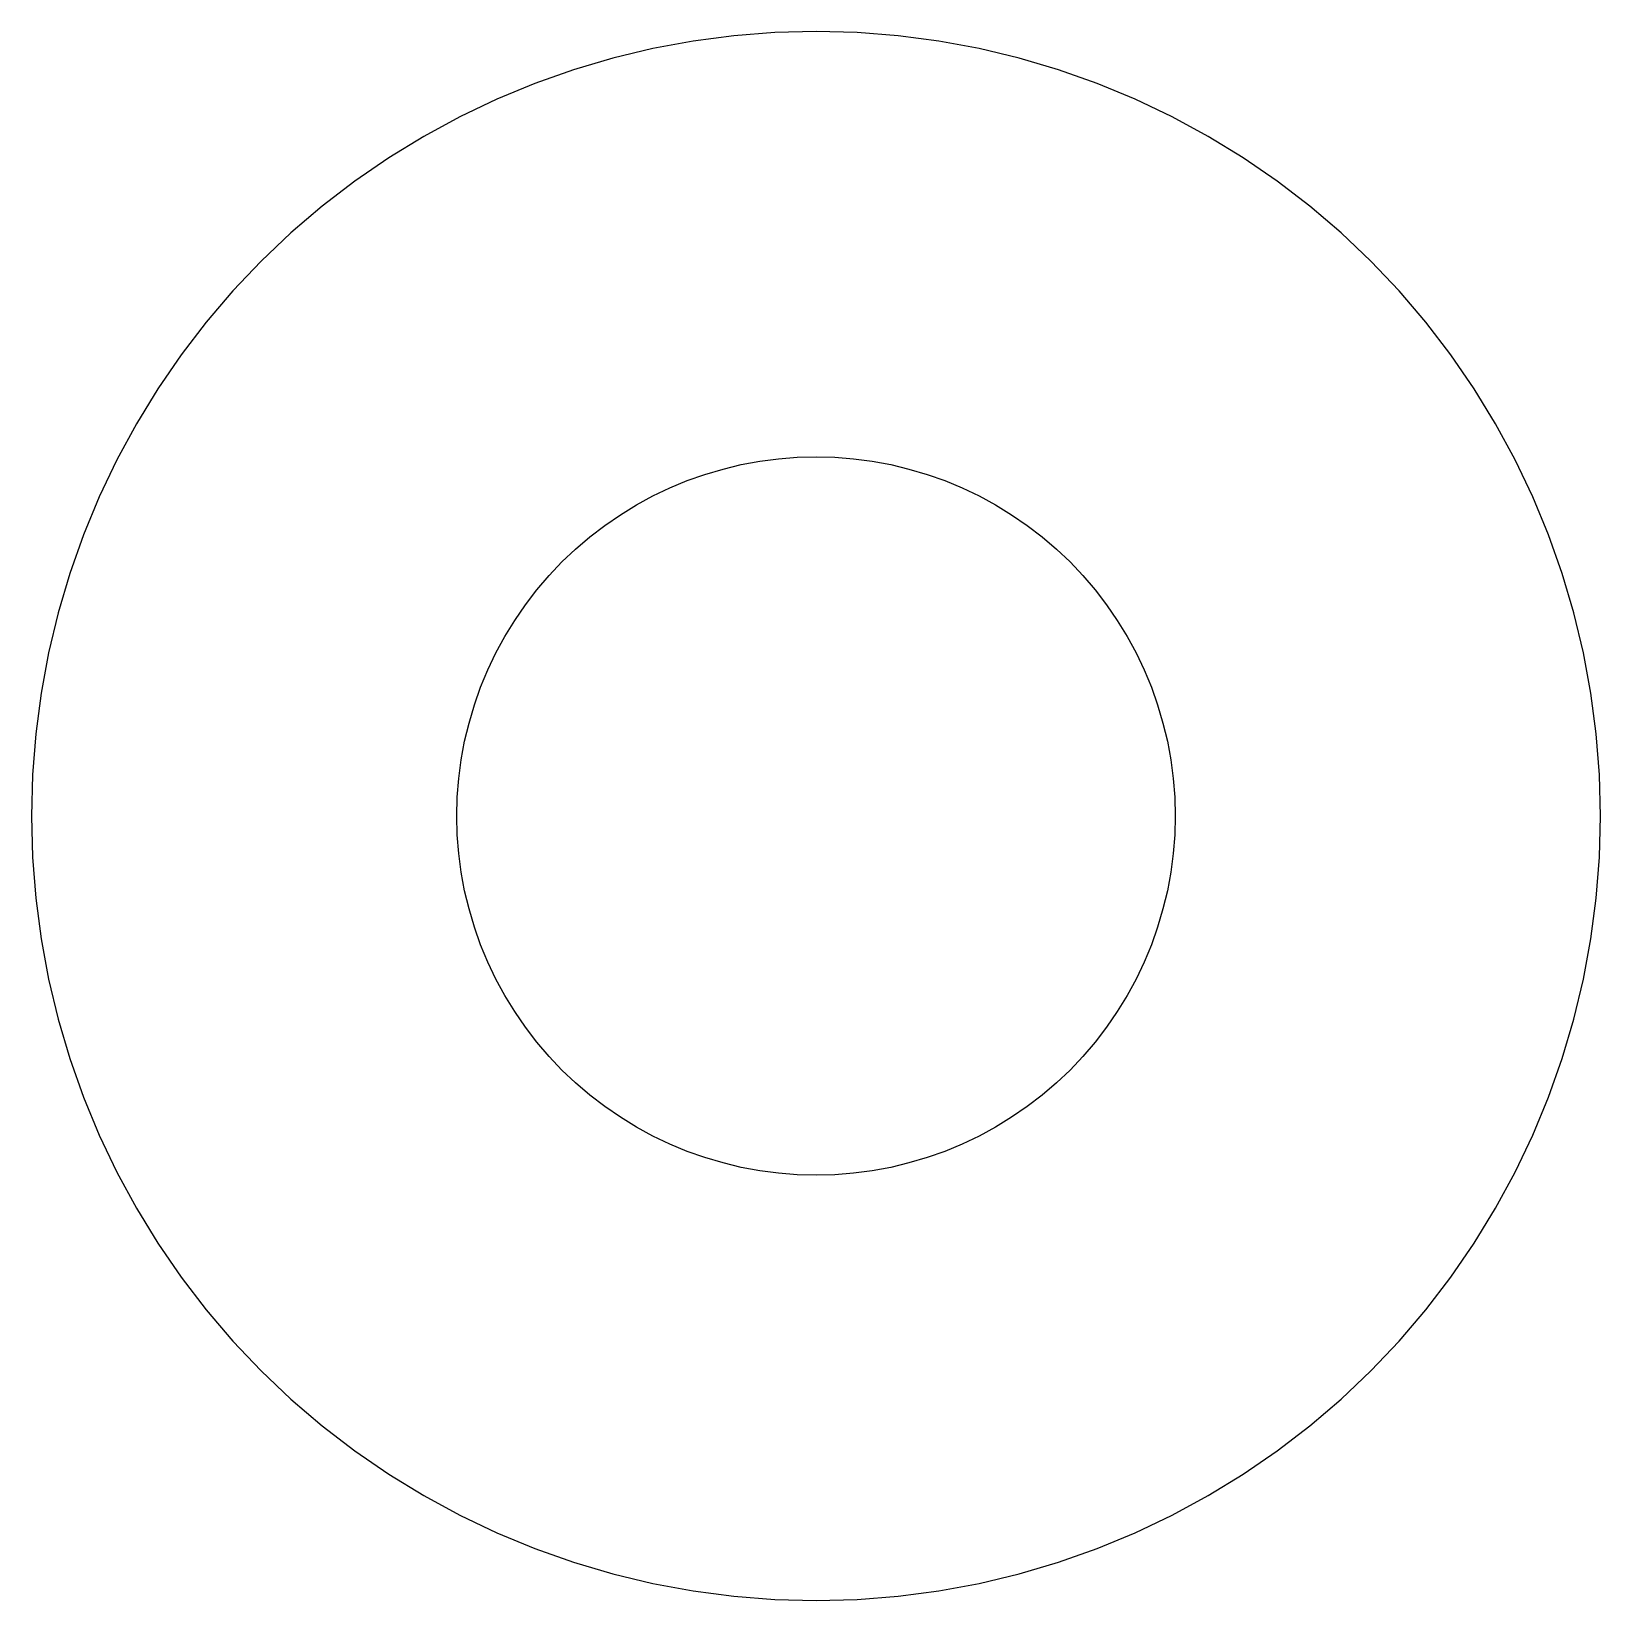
# Model space of a CAD drawing. Header units: metres. Extents: x -4.15 to 4.15, y -4.15 to 4.15.
import ezdxf

# ---------------------------------------------------------------- set-up
doc = ezdxf.new("R2010")
doc.units = ezdxf.units.M

msp = doc.modelspace()

# ---------------------------------------------------------------- linework, layer by layer
for p, q in [((0, 4.15), (-0.217194, 4.14431)), ((0.217194, 4.14431), (0, 4.15)), ((-0.649202, 4.09891), (-0.862833, 4.05931)), ((-0.433793, 4.12726), (-0.649202, 4.09891)), ((-0.217194, 4.14431), (-0.433793, 4.12726)), ((0.433793, 4.12726), (0.217194, 4.14431)), ((0.649202, 4.09891), (0.433793, 4.12726)), ((0.862833, 4.05931), (0.649202, 4.09891)), ((-1.0741, 4.00859), (-1.28242, 3.94688)), ((-0.862833, 4.05931), (-1.0741, 4.00859)), ((1.0741, 4.00859), (0.862833, 4.05931)), ((1.28242, 3.94688), (1.0741, 4.00859)), ((-1.28242, 3.94688), (-1.48723, 3.87436)), ((1.48723, 3.87436), (1.28242, 3.94688)), ((-1.48723, 3.87436), (-1.68796, 3.79121)), ((1.68796, 3.79121), (1.48723, 3.87436)), ((-1.68796, 3.79121), (-1.88406, 3.69768)), ((1.88406, 3.69768), (1.68796, 3.79121)), ((-1.88406, 3.69768), (-2.075, 3.594)), ((2.075, 3.594), (1.88406, 3.69768)), ((-2.075, 3.594), (-2.26025, 3.48048)), ((2.26025, 3.48048), (2.075, 3.594)), ((-2.26025, 3.48048), (-2.43931, 3.35742)), ((2.43931, 3.35742), (2.26025, 3.48048)), ((-2.43931, 3.35742), (-2.61168, 3.22515)), ((2.61168, 3.22515), (2.43931, 3.35742)), ((-2.61168, 3.22515), (-2.77689, 3.08405)), ((2.77689, 3.08405), (2.61168, 3.22515)), ((-2.77689, 3.08405), (-2.93449, 2.93449)), ((2.93449, 2.93449), (2.77689, 3.08405)), ((-2.93449, 2.93449), (-3.08405, 2.77689)), ((3.08405, 2.77689), (2.93449, 2.93449)), ((-3.08405, 2.77689), (-3.22515, 2.61168)), ((3.22515, 2.61168), (3.08405, 2.77689)), ((-3.22515, 2.61168), (-3.35742, 2.43931)), ((3.35742, 2.43931), (3.22515, 2.61168)), ((-3.35742, 2.43931), (-3.48048, 2.26025)), ((3.48048, 2.26025), (3.35742, 2.43931)), ((-3.48048, 2.26025), (-3.594, 2.075)), ((3.594, 2.075), (3.48048, 2.26025)), ((-3.594, 2.075), (-3.69768, 1.88406)), ((3.69768, 1.88406), (3.594, 2.075)), ((-3.69768, 1.88406), (-3.79121, 1.68796)), ((-0.587132, 1.80701), (-0.491755, 1.83526)), ((-0.491755, 1.83526), (-0.395032, 1.85848)), ((-0.395032, 1.85848), (-0.297225, 1.87661)), ((-0.297225, 1.87661), (-0.198604, 1.88959)), ((-0.198604, 1.88959), (-0.099438, 1.8974)), ((-0.099438, 1.8974), (0, 1.9)), ((0, 1.9), (0.099438, 1.8974)), ((0.099438, 1.8974), (0.198604, 1.88959)), ((0.198604, 1.88959), (0.297225, 1.87661)), ((0.297225, 1.87661), (0.395032, 1.85848)), ((0.395032, 1.85848), (0.491755, 1.83526)), ((0.491755, 1.83526), (0.587132, 1.80701)), ((3.79121, 1.68796), (3.69768, 1.88406)), ((-0.772799, 1.73574), (-0.680899, 1.7738)), ((-0.680899, 1.7738), (-0.587132, 1.80701)), ((0.587132, 1.80701), (0.680899, 1.7738)), ((0.680899, 1.7738), (0.772799, 1.73574)), ((-3.79121, 1.68796), (-3.87436, 1.48723)), ((-0.95, 1.64545), (-0.862581, 1.69291)), ((-0.862581, 1.69291), (-0.772799, 1.73574)), ((0.772799, 1.73574), (0.862581, 1.69291)), ((0.862581, 1.69291), (0.95, 1.64545)), ((3.87436, 1.48723), (3.79121, 1.68796)), ((-1.11679, 1.53713), (-1.03481, 1.59347)), ((-1.03481, 1.59347), (-0.95, 1.64545)), ((0.95, 1.64545), (1.03481, 1.59347)), ((1.03481, 1.59347), (1.11679, 1.53713)), ((-1.19571, 1.47658), (-1.11679, 1.53713)), ((1.11679, 1.53713), (1.19571, 1.47658)), ((-3.87436, 1.48723), (-3.94688, 1.28242)), ((-1.3435, 1.3435), (-1.27135, 1.41197)), ((-1.27135, 1.41197), (-1.19571, 1.47658)), ((1.19571, 1.47658), (1.27135, 1.41197)), ((1.27135, 1.41197), (1.3435, 1.3435)), ((3.94688, 1.28242), (3.87436, 1.48723)), ((-1.41197, 1.27135), (-1.3435, 1.3435)), ((1.3435, 1.3435), (1.41197, 1.27135)), ((-3.94688, 1.28242), (-4.00859, 1.0741)), ((-1.47658, 1.19571), (-1.41197, 1.27135)), ((1.41197, 1.27135), (1.47658, 1.19571)), ((4.00859, 1.0741), (3.94688, 1.28242)), ((-1.53713, 1.11679), (-1.47658, 1.19571)), ((1.47658, 1.19571), (1.53713, 1.11679)), ((-1.59347, 1.03481), (-1.53713, 1.11679)), ((1.53713, 1.11679), (1.59347, 1.03481)), ((-4.00859, 1.0741), (-4.05931, 0.862833)), ((-1.64545, 0.95), (-1.59347, 1.03481)), ((1.59347, 1.03481), (1.64545, 0.95)), ((4.05931, 0.862833), (4.00859, 1.0741)), ((-1.69291, 0.862581), (-1.64545, 0.95)), ((1.64545, 0.95), (1.69291, 0.862581)), ((-4.05931, 0.862833), (-4.09891, 0.649202)), ((-1.73574, 0.772799), (-1.69291, 0.862581)), ((1.69291, 0.862581), (1.73574, 0.772799)), ((4.09891, 0.649202), (4.05931, 0.862833)), ((-1.7738, 0.680899), (-1.73574, 0.772799)), ((1.73574, 0.772799), (1.7738, 0.680899)), ((-1.80701, 0.587132), (-1.7738, 0.680899)), ((1.7738, 0.680899), (1.80701, 0.587132)), ((-4.09891, 0.649202), (-4.12726, 0.433793)), ((-1.83526, 0.491755), (-1.80701, 0.587132)), ((1.80701, 0.587132), (1.83526, 0.491755)), ((4.12726, 0.433793), (4.09891, 0.649202)), ((-4.12726, 0.433793), (-4.14431, 0.217194)), ((-1.85848, 0.395032), (-1.83526, 0.491755)), ((1.83526, 0.491755), (1.85848, 0.395032)), ((4.14431, 0.217194), (4.12726, 0.433793)), ((-1.87661, 0.297225), (-1.85848, 0.395032)), ((1.85848, 0.395032), (1.87661, 0.297225)), ((-1.88959, 0.198604), (-1.87661, 0.297225)), ((1.87661, 0.297225), (1.88959, 0.198604)), ((-4.14431, 0.217194), (-4.15, 0)), ((-1.8974, 0.099438), (-1.88959, 0.198604)), ((1.88959, 0.198604), (1.8974, 0.099438)), ((4.15, 0), (4.14431, 0.217194)), ((-1.9, 0), (-1.8974, 0.099438)), ((1.8974, 0.099438), (1.9, 0)), ((-4.15, 0), (-4.14431, -0.217194)), ((-1.8974, -0.099438), (-1.9, 0)), ((1.9, 0), (1.8974, -0.099438)), ((4.14431, -0.217194), (4.15, 0)), ((-1.88959, -0.198604), (-1.8974, -0.099438)), ((1.8974, -0.099438), (1.88959, -0.198604)), ((-4.14431, -0.217194), (-4.12726, -0.433793)), ((-1.87661, -0.297225), (-1.88959, -0.198604)), ((1.88959, -0.198604), (1.87661, -0.297225)), ((4.12726, -0.433793), (4.14431, -0.217194)), ((-1.85848, -0.395032), (-1.87661, -0.297225)), ((1.87661, -0.297225), (1.85848, -0.395032)), ((-1.83526, -0.491755), (-1.85848, -0.395032)), ((1.85848, -0.395032), (1.83526, -0.491755)), ((-4.12726, -0.433793), (-4.09891, -0.649202)), ((-1.80701, -0.587132), (-1.83526, -0.491755)), ((1.83526, -0.491755), (1.80701, -0.587132)), ((4.09891, -0.649202), (4.12726, -0.433793)), ((-4.09891, -0.649202), (-4.05931, -0.862833)), ((-1.7738, -0.680899), (-1.80701, -0.587132)), ((1.80701, -0.587132), (1.7738, -0.680899)), ((4.05931, -0.862833), (4.09891, -0.649202)), ((-1.73574, -0.772799), (-1.7738, -0.680899)), ((1.7738, -0.680899), (1.73574, -0.772799)), ((-1.69291, -0.862581), (-1.73574, -0.772799)), ((1.73574, -0.772799), (1.69291, -0.862581)), ((-4.05931, -0.862833), (-4.00859, -1.0741)), ((-1.64545, -0.95), (-1.69291, -0.862581)), ((1.69291, -0.862581), (1.64545, -0.95)), ((4.00859, -1.0741), (4.05931, -0.862833)), ((-1.59347, -1.03481), (-1.64545, -0.95)), ((1.64545, -0.95), (1.59347, -1.03481)), ((-4.00859, -1.0741), (-3.94688, -1.28242)), ((-1.53713, -1.11679), (-1.59347, -1.03481)), ((1.59347, -1.03481), (1.53713, -1.11679)), ((3.94688, -1.28242), (4.00859, -1.0741)), ((-1.47658, -1.19571), (-1.53713, -1.11679)), ((1.53713, -1.11679), (1.47658, -1.19571)), ((-1.41197, -1.27135), (-1.47658, -1.19571)), ((1.47658, -1.19571), (1.41197, -1.27135)), ((-3.94688, -1.28242), (-3.87436, -1.48723)), ((-1.3435, -1.3435), (-1.41197, -1.27135)), ((1.41197, -1.27135), (1.3435, -1.3435)), ((3.87436, -1.48723), (3.94688, -1.28242)), ((-1.27135, -1.41197), (-1.3435, -1.3435)), ((1.3435, -1.3435), (1.27135, -1.41197)), ((-3.87436, -1.48723), (-3.79121, -1.68796)), ((-1.19571, -1.47658), (-1.27135, -1.41197)), ((-1.11679, -1.53713), (-1.19571, -1.47658)), ((1.19571, -1.47658), (1.11679, -1.53713)), ((1.27135, -1.41197), (1.19571, -1.47658)), ((3.79121, -1.68796), (3.87436, -1.48723)), ((-1.03481, -1.59347), (-1.11679, -1.53713)), ((1.11679, -1.53713), (1.03481, -1.59347)), ((-0.95, -1.64545), (-1.03481, -1.59347)), ((-0.862581, -1.69291), (-0.95, -1.64545)), ((0.95, -1.64545), (0.862581, -1.69291)), ((1.03481, -1.59347), (0.95, -1.64545)), ((-3.79121, -1.68796), (-3.69768, -1.88406)), ((-0.772799, -1.73574), (-0.862581, -1.69291)), ((-0.680899, -1.7738), (-0.772799, -1.73574)), ((0.772799, -1.73574), (0.680899, -1.7738)), ((0.862581, -1.69291), (0.772799, -1.73574)), ((3.69768, -1.88406), (3.79121, -1.68796)), ((-0.587132, -1.80701), (-0.680899, -1.7738)), ((-0.491755, -1.83526), (-0.587132, -1.80701)), ((0.587132, -1.80701), (0.491755, -1.83526)), ((0.680899, -1.7738), (0.587132, -1.80701)), ((-3.69768, -1.88406), (-3.594, -2.075)), ((-0.395032, -1.85848), (-0.491755, -1.83526)), ((-0.297225, -1.87661), (-0.395032, -1.85848)), ((-0.198604, -1.88959), (-0.297225, -1.87661)), ((-0.099438, -1.8974), (-0.198604, -1.88959)), ((0, -1.9), (-0.099438, -1.8974)), ((0.099438, -1.8974), (0, -1.9)), ((0.198604, -1.88959), (0.099438, -1.8974)), ((0.297225, -1.87661), (0.198604, -1.88959)), ((0.395032, -1.85848), (0.297225, -1.87661)), ((0.491755, -1.83526), (0.395032, -1.85848)), ((3.594, -2.075), (3.69768, -1.88406)), ((-3.594, -2.075), (-3.48048, -2.26025)), ((3.48048, -2.26025), (3.594, -2.075)), ((-3.48048, -2.26025), (-3.35742, -2.43931)), ((3.35742, -2.43931), (3.48048, -2.26025)), ((-3.35742, -2.43931), (-3.22515, -2.61168)), ((3.22515, -2.61168), (3.35742, -2.43931)), ((-3.22515, -2.61168), (-3.08405, -2.77689)), ((3.08405, -2.77689), (3.22515, -2.61168)), ((-3.08405, -2.77689), (-2.93449, -2.93449)), ((2.93449, -2.93449), (3.08405, -2.77689)), ((-2.93449, -2.93449), (-2.77689, -3.08405)), ((2.77689, -3.08405), (2.93449, -2.93449)), ((-2.77689, -3.08405), (-2.61168, -3.22515)), ((2.61168, -3.22515), (2.77689, -3.08405)), ((-2.61168, -3.22515), (-2.43931, -3.35742)), ((2.43931, -3.35742), (2.61168, -3.22515)), ((-2.43931, -3.35742), (-2.26025, -3.48048)), ((2.26025, -3.48048), (2.43931, -3.35742)), ((-2.26025, -3.48048), (-2.075, -3.594)), ((2.075, -3.594), (2.26025, -3.48048)), ((-2.075, -3.594), (-1.88406, -3.69768)), ((1.88406, -3.69768), (2.075, -3.594)), ((-1.88406, -3.69768), (-1.68796, -3.79121)), ((1.68796, -3.79121), (1.88406, -3.69768)), ((-1.68796, -3.79121), (-1.48723, -3.87436)), ((1.48723, -3.87436), (1.68796, -3.79121)), ((-1.48723, -3.87436), (-1.28242, -3.94688)), ((1.28242, -3.94688), (1.48723, -3.87436)), ((-1.28242, -3.94688), (-1.0741, -4.00859)), ((1.0741, -4.00859), (1.28242, -3.94688)), ((-1.0741, -4.00859), (-0.862833, -4.05931)), ((-0.862833, -4.05931), (-0.649202, -4.09891)), ((0.649202, -4.09891), (0.862833, -4.05931)), ((0.862833, -4.05931), (1.0741, -4.00859)), ((-0.649202, -4.09891), (-0.433793, -4.12726)), ((-0.433793, -4.12726), (-0.217194, -4.14431)), ((-0.217194, -4.14431), (0, -4.15)), ((0, -4.15), (0.217194, -4.14431)), ((0.217194, -4.14431), (0.433793, -4.12726)), ((0.433793, -4.12726), (0.649202, -4.09891))]:
    msp.add_line(p, q)

doc.saveas('drawing.dxf')
